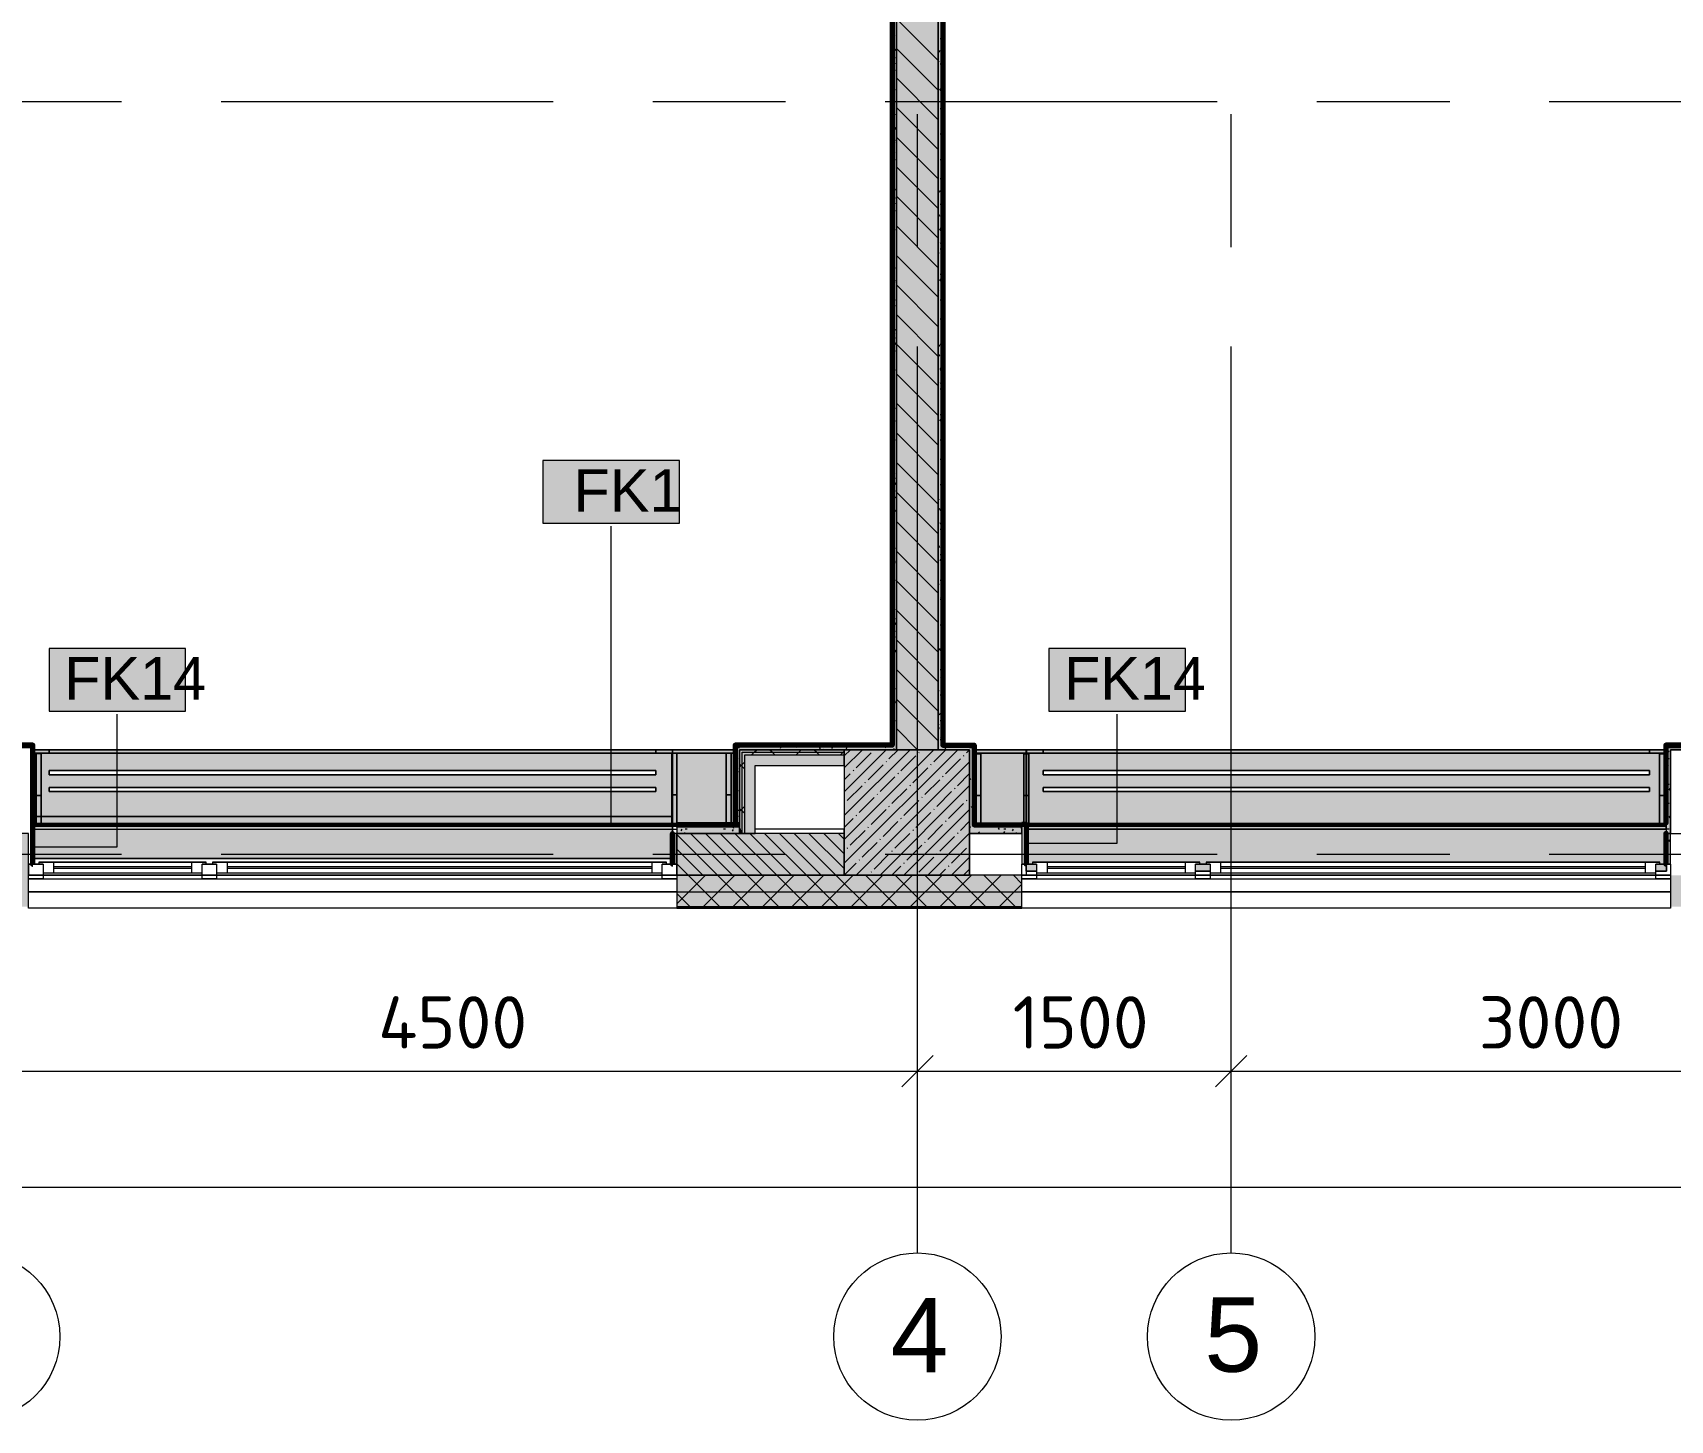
# Model space of a CAD drawing. Header units: millimetres. Extents: x -3817 to 677485, y -22715 to 103890.
# Drawn here: x 335574 to 343402, y -787 to 5847 of the extents above; entities that cross this region are included whole.
import ezdxf

# ---------------------------------------------------------------- set-up
doc = ezdxf.new("R2010")
doc.units = ezdxf.units.MM
doc.layers.add('PDF _Геометрия', color=7, linetype='Continuous', true_color=0x1d1d1d)
doc.layers.add('PDF _Сплошная заливка', color=7, linetype='Continuous', true_color=0xffffff)
doc.layers.add('PDF _Текст', color=7, linetype='Continuous')
doc.styles.add('PDF ArialMT', font='arial.ttf')
doc.styles.add('PDF GOST-Common', font='arial.ttf')
doc.styles.add('PDF ISOCPEUR', font='isocpeur.ttf')

msp = doc.modelspace()

# ---------------------------------------------------------------- hatches: boundary and pattern name
at = {"layer": 'PDF _Сплошная заливка', "transparency": 33554559}
for points in [[(339702.9, 2419), (339902.9, 2419), (339902.9, 9219), (339702.9, 9219), (339702.9, 3160.3)], [(339902.9, 2419), (339922.9, 2419), (339922.9, 9219), (339902.9, 9219), (339902.9, 3160.3)], [(338932.9, 2059), (338952.9, 2059), (338952.9, 2439), (338932.9, 2439), (338932.9, 2218.8)], [(339682.9, 2419), (339682.9, 2439), (338952.9, 2439), (338952.9, 2419), (339552.3, 2419)], [(340052.9, 2059), (340072.9, 2059), (340072.9, 2439), (340052.9, 2439), (340052.9, 2218.8)], [(338965.4, 2406.5), (339452.9, 2406.5), (339452.9, 2419), (338952.9, 2419), (338952.9, 2406.5)], [(338977.9, 2394), (339452.9, 2394), (339452.9, 2406.5), (338965.4, 2406.5), (338965.4, 2394)], [(338965.4, 2019), (338977.9, 2019), (338977.9, 2394), (338965.4, 2394), (338965.4, 2218.8)], [(339452.9, 1819), (340052.9, 1819), (340052.9, 2419), (339452.9, 2419), (339452.9, 2218.8)], [(343382.9, 2019), (343402.9, 2019), (343402.9, 2419), (343382.9, 2419), (343382.9, 2218.8)], [(338952.9, 2019), (338952.9, 2059), (338652.9, 2059), (338652.9, 2019), (338881.3, 2019)], [(340223.3, 2019), (340302.9, 2019), (340302.9, 2059), (340052.9, 2059), (340052.9, 2019)]]:
    msp.add_hatch(color=256, dxfattribs=at).paths.add_polyline_path(points)
at = {"layer": 'PDF _Сплошная заливка', "true_color": 0xeae6de, "transparency": 33554559}
h = msp.add_hatch(color=254, dxfattribs=at)
h.paths.add_polyline_path([(335573.9, 2099), (338632.9, 2099), (338632.9, 2418.9), (335573.9, 2417.4), (335573.9, 2100.5)], flags=0)
h.paths.add_polyline_path([(335652.9, 2218.9), (335652.9, 2238.9), (338552.9, 2238.9), (338552.9, 2218.9), (336868.3, 2218.9)], flags=0)
h.paths.add_polyline_path([(335652.9, 2298.9), (335652.9, 2318.9), (338552.9, 2318.9), (338552.9, 2298.9), (336868.3, 2298.9)], flags=0)
for points in [[(338632.7, 2059), (338931.9, 2060), (338931.9, 2418.9), (338632.7, 2418.9), (338632.7, 2060)], [(340302.9, 2059), (340323.9, 2061), (340323.9, 2418.9), (340073.9, 2418.9), (340074.4, 2060), (340302.9, 2060)], [(335573.9, 1899), (338631.9, 1899), (338631.9, 2099), (335573.9, 2099), (335573.9, 2059)], [(340372.9, 1839), (340372.9, 1871), (340352.9, 1871), (340352.9, 1881), (341152.9, 1881), (341152.9, 1871), (341132.9, 1871), (341132.9, 1839), (341202.9, 1839), (341202.9, 1871), (341182.9, 1871), (341182.9, 1881), (343352.9, 1881), (343352.9, 1871), (343332.9, 1871), (343332.9, 1839), (343383.7, 1839), (343381.9, 2039), (340323.9, 2039), (340323.9, 1839), (340352.9, 1839)]]:
    msp.add_hatch(color=254, dxfattribs=at).paths.add_polyline_path(points)
at = {"layer": 'PDF _Сплошная заливка', "true_color": 0xe7e7e7, "transparency": 33554559}
for points in [[(339027.9, 2344), (339452.9, 2344), (339452.9, 2394), (338977.9, 2394), (338977.9, 2344)], [(338977.9, 2019), (339027.9, 2019), (339027.9, 2344), (338977.9, 2344), (338977.9, 2218.8)]]:
    msp.add_hatch(color=254, dxfattribs=at).paths.add_polyline_path(points)
at = {"layer": 'PDF _Сплошная заливка', "true_color": 0xeae6de, "transparency": 33554559}
h = msp.add_hatch(color=254, dxfattribs=at)
h.paths.add_polyline_path([(340323.9, 2039), (343382.9, 2040.9), (343381.9, 2418.9), (340323.7, 2418.9), (340323.9, 2039.3)], flags=0)
h.paths.add_polyline_path([(340403.7, 2218.9), (340403.7, 2238.9), (343303.7, 2238.9), (343303.7, 2218.9), (340894.3, 2218.9)], flags=0)
h.paths.add_polyline_path([(340403.7, 2298.9), (340403.7, 2318.9), (343303.7, 2318.9), (343303.7, 2298.9), (340894.3, 2298.9)], flags=0)
at = {"layer": 'PDF _Сплошная заливка', "transparency": 33554559}
h = msp.add_hatch(color=256, dxfattribs=at)
h.paths.add_polyline_path([(335526.3, 1819), (335552.9, 1819), (335552.9, 2019), (334772.9, 2019), (334772.9, 1819)], flags=0)
h.paths.add_polyline_path([(332672.9, 1819), (332672.9, 2019), (331922.9, 2019), (331922.9, 1819), (332171.3, 1819)], flags=0)
h.paths.add_polyline_path([(339452.9, 1819), (339452.9, 2019), (338652.9, 2019), (338652.9, 1819), (338881.3, 1819)], flags=0)
h = msp.add_hatch(color=256, dxfattribs=at)
h.paths.add_polyline_path([(366180.5, 1669), (366180.5, 1819), (365282.9, 1819), (365282.9, 1669), (365721.6, 1669)], flags=0)
h.paths.add_polyline_path([(356382.9, 1669), (358202.9, 1669), (358202.9, 1819), (356382.9, 1819)], flags=0)
h.paths.add_polyline_path([(352102.9, 1669), (353702.9, 1669), (353702.9, 1819), (352102.9, 1819)], flags=0)
h.paths.add_polyline_path([(360302.9, 1669), (361162.9, 1669), (361162.9, 1819), (360302.9, 1819)], flags=0)
h.paths.add_polyline_path([(362062.9, 1669), (363182.9, 1669), (363182.9, 1819), (362062.9, 1819)], flags=0)
h.paths.add_polyline_path([(350002.9, 1669), (350002.9, 1819), (348902.9, 1819), (348902.9, 1669), (348946.4, 1669)], flags=0)
h.paths.add_polyline_path([(346102.9, 1669), (346102.9, 1819), (345452.9, 1819), (345452.9, 1669), (345591.4, 1669)], flags=0)
h.paths.add_polyline_path([(343402.9, 1669), (344552.9, 1669), (344552.9, 1819), (343402.9, 1819)], flags=0)
h.paths.add_polyline_path([(339552.3, 1669), (340302.9, 1669), (340302.9, 1819), (338652.9, 1819), (338652.9, 1669), (338881.3, 1669)], flags=0)
h.paths.add_polyline_path([(331022.9, 1669), (331022.9, 1819), (327032.9, 1819), (327032.9, 1669), (330829.2, 1669)], flags=0)
h.paths.add_polyline_path([(331922.9, 1669), (332672.9, 1669), (332672.9, 1819), (331922.9, 1819)], flags=0)
h.paths.add_polyline_path([(335526.3, 1669), (335552.9, 1669), (335552.9, 1819), (334772.9, 1819), (334772.9, 1669)], flags=0)

# ---------------------------------------------------------------- linework, layer by layer
at = {"layer": 'PDF _Геометрия', "color": 231, "lineweight": 70, "true_color": 0xff80c0}
for points in [[(340073.9, 9598), (340073.9, 9219), (340073.9, 9199), (340072.9, 9199), (340072.9, 9198), (339923.9, 9198), (339923.9, 2440), (340073.9, 2440), (340073.9, 2439), (340073.9, 2060), (340302.9, 2060), (340302.9, 2059)], [(339342.3, 8968), (339681.9, 8968), (339681.9, 2440), (338932.9, 2440), (338931.9, 2440), (338931.9, 2060), (338652.9, 2060), (338652.9, 2059), (338952.9, 2059)], [(338952.9, 2060), (338932.9, 2060), (338932.9, 2439), (338952.9, 2439)], [(340052.9, 2439), (340072.9, 2439)]]:
    msp.add_lwpolyline(points, dxfattribs=at)
at = {"layer": 'PDF _Геометрия', "color": 9, "lineweight": 9, "true_color": 0xc0c0c0}
for points in [[(339452.9, 1819), (339452.9, 2019), (338952.9, 2019), (338952.9, 2059), (338952.9, 2419), (339682.9, 2419), (339702.9, 2419), (339902.9, 2419), (339902.9, 9219), (339902.9, 2419), (339922.9, 2419), (340052.9, 2419), (340052.9, 2059), (340052.9, 2019), (340302.9, 2019), (340302.9, 2059), (340302.9, 1871), (340322.9, 1871), (340322.9, 1819)], [(338952.9, 2439), (338932.9, 2439), (338932.9, 2059), (338652.9, 2059), (338652.9, 2019), (338652.9, 1819), (338652.9, 1871)], [(340072.9, 2439), (340052.9, 2439)], [(344572.9, 2439), (344552.9, 2439), (343382.9, 2439), (343382.9, 2419), (343382.9, 2019), (343402.9, 2019), (343402.9, 2419), (343402.9, 2019), (343477.9, 2019), (343477.9, 2344), (343952.9, 2344), (343952.9, 2419), (343477.9, 2419), (343415.4, 2419), (343402.9, 2419), (344552.9, 2419), (344552.9, 2059), (344572.9, 2059)], [(338952.9, 2059), (338952.9, 2019), (339027.9, 2019), (339027.9, 2344), (339452.9, 2344), (339452.9, 2419), (338952.9, 2419), (338952.9, 2406.5), (338952.9, 2344), (338952.9, 2060)], [(338632.9, 2059), (338652.9, 2059), (338652.9, 2019)], [(338632.9, 2039), (338652.9, 2039)], [(339452.9, 2019), (339452.9, 2039), (339027.9, 2039)], [(340322.9, 2019), (340322.9, 2059), (340302.9, 2059), (340302.9, 2019), (340052.9, 2019), (340052.9, 1819)], [(338652.9, 1819), (335552.9, 1819), (335552.9, 1871), (335552.9, 1819), (335552.9, 2019), (334772.9, 2019), (334772.9, 1819), (334772.9, 1859)], [(343402.9, 1819), (340223.3, 1819)]]:
    msp.add_lwpolyline(points, dxfattribs=at)
at = {"layer": 'PDF _Геометрия', "color": 231, "lineweight": 9, "true_color": 0xff80c0}
for points in [[(340072.9, 9199), (339922.9, 9199), (339922.9, 9198), (339922.9, 2439), (339923.9, 2439), (340052.9, 2439)], [(338952.9, 2439), (339669.9, 2439), (339682.9, 2439), (339682.9, 2440), (339682.9, 8969), (339681.9, 8969), (339342.9, 8969)], [(340072.9, 2439), (340072.9, 2100), (340072.9, 2059)], [(338952.9, 2059), (338952.9, 2060)], [(340073.9, 2059), (340097.9, 2059), (340302.9, 2059)]]:
    msp.add_lwpolyline(points, dxfattribs=at)
at = {"layer": 'PDF _Геометрия', "color": 7, "lineweight": 9}
for points in [[(339922.9, 2439), (339922.9, 9198)], [(339682.9, 8989), (339352.9, 8989), (339682.9, 8989), (339702.9, 8989), (339702.9, 2419), (339702.9, 8989), (339702.9, 9069)], [(339682.9, 8969), (339682.9, 2440)], [(338338.9, 2059.5), (338338.9, 3488)], [(335575.7, 1954.8), (335977.9, 1954.8), (335977.9, 2589.5)], [(340328, 1972.9), (340757.6, 1972.9), (340757.6, 2589.5)], [(339682.9, 2439), (339669.9, 2439), (338952.9, 2439)], [(340052.9, 2439), (339923.9, 2439)], [(340302.9, 2059), (340097.9, 2059), (340073.9, 2059), (340072.9, 2059), (340072.9, 2100), (340072.9, 2439)], [(338965.4, 2019), (338965.4, 2344), (338965.4, 2394), (338965.4, 2406.5), (339452.9, 2406.5)], [(338977.9, 2019), (338977.9, 2344), (338977.9, 2394), (339452.9, 2394)], [(338652.9, 1819), (339452.9, 1819)], [(338652.9, 1740), (340302.9, 1740)], [(338652.9, 1669), (340302.9, 1669)], [(338652.9, 1666), (340302.9, 1666)], [(327282.9, 882.2), (331002.9, 882.2), (335302.9, 882.2), (339802.9, 882.2), (341302.9, 882.2), (344302.9, 882.2), (345802.9, 882.2), (349502.9, 882.2), (353202.9, 882.2), (356902.9, 882.2), (360602.9, 882.2), (365602.9, 882.2), (365602.9, 1002.2)], [(339802.9, 688.3), (339802.9, 882.2), (339802.9, 1002.2)], [(341302.9, 688.3), (341302.9, 882.2), (341302.9, 1002.2)], [(327282.9, 326.9), (365722.9, 326.9)]]:
    msp.add_lwpolyline(points, dxfattribs=at)
at = {"layer": 'PDF _Геометрия', "lineweight": 9}
for points in [[(339902.9, 5713.9), (339702.9, 5913.9)], [(339902.9, 5572.5), (339702.9, 5772.5)], [(339902.9, 5431), (339702.9, 5631)], [(339902.9, 5289.6), (339702.9, 5489.6)], [(339902.9, 5148.2), (339702.9, 5348.2)], [(339902.9, 5006.8), (339702.9, 5206.8)], [(339902.9, 4865.4), (339702.9, 5065.4)], [(339902.9, 4723.9), (339702.9, 4923.9)], [(339902.9, 4582.5), (339702.9, 4782.5)], [(339902.9, 4441.1), (339702.9, 4641.1)], [(339902.9, 4299.7), (339702.9, 4499.7)], [(339902.9, 4158.2), (339702.9, 4358.2)], [(339902.9, 4016.8), (339702.9, 4216.8)], [(339902.9, 3875.4), (339702.9, 4075.4)], [(339902.9, 3734), (339702.9, 3934)], [(339902.9, 3592.6), (339702.9, 3792.6)], [(339902.9, 3451.1), (339702.9, 3651.1)], [(339902.9, 3309.7), (339702.9, 3509.7)], [(339902.9, 3168.3), (339702.9, 3368.3)], [(339902.9, 3026.9), (339702.9, 3226.9)], [(339902.9, 2885.5), (339702.9, 3085.5)], [(339902.9, 2744), (339702.9, 2944)], [(339902.9, 2602.6), (339702.9, 2802.6)], [(339902.9, 2461.2), (339702.9, 2661.2)], [(339803.7, 2419), (339702.9, 2519.8)], [(338952.9, 2336), (338965.4, 2348.5), (338977.9, 2361)], [(338977.9, 2325.5), (338965.4, 2338), (338952.9, 2350.5)], [(339010.9, 2394), (339023.4, 2406.5), (339035.9, 2419)], [(339121.5, 2394), (339109, 2406.5), (339096.6, 2419)], [(339223, 2394), (339235.5, 2406.5), (339248, 2419)], [(339333.7, 2394), (339321.2, 2406.5), (339308.7, 2419)], [(339435.2, 2394), (339447.7, 2406.5), (339452.9, 2411.7)], [(339452.9, 2331.9), (339540, 2419)], [(339452.9, 2217.9), (339654, 2419)], [(339452.9, 2103.8), (339768.1, 2419)], [(339452.9, 1989.8), (339882.1, 2419)], [(339452.9, 1875.7), (339996.2, 2419)], [(339453.4, 2389.5), (339482.9, 2419)], [(339510.2, 1819), (340052.9, 2361.7)], [(339510.4, 2332.4), (339581.7, 2403.7)], [(339596, 2418), (339597, 2419)], [(339653, 2360.9), (339655.4, 2363.3)], [(339667.2, 2375.2), (339711, 2419)], [(339724.3, 2318.2), (339795.5, 2389.5)], [(339809.8, 2403.7), (339812.2, 2406.1)], [(339824.1, 2418), (339825.1, 2419)], [(339866.8, 2346.7), (339869.2, 2349.1)], [(339881.1, 2360.9), (339939.1, 2419)], [(339938.1, 2303.9), (340009.4, 2375.2)], [(340023.6, 2389.5), (340026, 2391.8)], [(340037.9, 2403.7), (340052.9, 2418.7)], [(339452.9, 2274.9), (339481.9, 2303.9)], [(339496.2, 2318.2), (339498.5, 2320.5)], [(339567.4, 2275.4), (339638.7, 2346.7)], [(339624.5, 2218.4), (339695.7, 2289.7)], [(339710, 2303.9), (339712.4, 2306.3)], [(339781.3, 2261.2), (339852.6, 2332.4)], [(339838.3, 2204.1), (339909.6, 2275.4)], [(339923.8, 2289.7), (339926.2, 2292)], [(339995.1, 2246.9), (340052.9, 2304.7)], [(339467.6, 2175.6), (339538.9, 2246.9)], [(339553.2, 2261.2), (339555.6, 2263.5)], [(339610.2, 2204.1), (339612.6, 2206.5)], [(339624.3, 1819), (340052.9, 2247.6)], [(339681.5, 2161.4), (339752.8, 2232.6)], [(339767, 2246.9), (339769.4, 2249.3)], [(339824.1, 2189.9), (339826.4, 2192.2)], [(339895.3, 2147.1), (339966.6, 2218.4)], [(339980.9, 2232.6), (339983.2, 2235)], [(338952.9, 2123.9), (338965.4, 2136.4), (338977.9, 2148.9)], [(338977.9, 2113.4), (338965.4, 2125.9), (338952.9, 2138.4)], [(339453.4, 2161.4), (339455.8, 2163.7)], [(339524.7, 2118.6), (339596, 2189.9)], [(339581.7, 2061.6), (339653, 2132.8)], [(339667.2, 2147.1), (339669.6, 2149.5)], [(339738.3, 1819), (340052.9, 2133.6)], [(339738.5, 2104.3), (339809.8, 2175.6)], [(339795.5, 2047.3), (339866.8, 2118.6)], [(339881.1, 2132.8), (339883.4, 2135.2)], [(339952.4, 2090.1), (340023.6, 2161.4)], [(340037.9, 2175.6), (340040.3, 2178)], [(340052.2, 2189.9), (340052.9, 2190.6)], [(339452.9, 2046.8), (339496.2, 2090.1)], [(339510.4, 2104.3), (339512.8, 2106.7)], [(339567.4, 2047.3), (339569.8, 2049.7)], [(339638.7, 2004.5), (339710, 2075.8)], [(339724.3, 2090.1), (339726.6, 2092.4)], [(339852.6, 1990.3), (339923.8, 2061.6)], [(339938.1, 2075.8), (339940.5, 2078.2)], [(340009.4, 2033.1), (340052.9, 2076.6)], [(338998, 1669), (338848, 1819), (338652.9, 2014.1)], [(338918.7, 1819), (338718.7, 2019)], [(339139.4, 1669), (338989.4, 1819), (338789.4, 2019)], [(339060.2, 1819), (338860.2, 2019)], [(339280.9, 1669), (339130.9, 1819), (338930.9, 2019)], [(339201.6, 1819), (339001.6, 2019)], [(339422.3, 1669), (339272.3, 1819), (339072.3, 2019)], [(339343, 1819), (339143, 2019)], [(339563.7, 1669), (339413.7, 1819), (339213.7, 2019)], [(339452.9, 1850.5), (339284.4, 2019)], [(339452.9, 1921.2), (339355.1, 2019)], [(339452.9, 1992), (339425.8, 2019)], [(339481.9, 1961.8), (339553.2, 2033.1)], [(339538.9, 1904.7), (339610.2, 1976)], [(339624.5, 1990.3), (339626.8, 1992.7)], [(339695.7, 1947.5), (339767, 2018.8)], [(339752.8, 1890.5), (339824.1, 1961.8)], [(339781.3, 2033.1), (339783.7, 2035.4)], [(339838.3, 1976), (339840.7, 1978.4)], [(339852.4, 1819), (340052.9, 2019.5)], [(339909.6, 1933.3), (339980.9, 2004.5)], [(339995.1, 2018.8), (339997.5, 2021.2)], [(340052.2, 1961.8), (340052.9, 1962.5)], [(338777.3, 1819), (338652.9, 1943.4)], [(339452.9, 1932.8), (339453.4, 1933.3)], [(339467.6, 1947.5), (339470, 1949.9)], [(339524.7, 1890.5), (339527, 1892.9)], [(339596, 1847.7), (339667.2, 1919)], [(339681.5, 1933.3), (339683.9, 1935.6)], [(339809.8, 1833.5), (339881.1, 1904.7)], [(339895.3, 1919), (339897.7, 1921.4)], [(339966.4, 1819), (340052.9, 1905.5)], [(339966.6, 1876.2), (340037.9, 1947.5)], [(338856.6, 1669), (338706.6, 1819), (338652.9, 1872.7)], [(338652.9, 1682.5), (338789.4, 1819)], [(338780.9, 1669), (338930.9, 1819)], [(338922.3, 1669), (339072.3, 1819)], [(339063.7, 1669), (339213.7, 1819)], [(339205.1, 1669), (339355.1, 1819)], [(339346.6, 1669), (339496.6, 1819)], [(339453.2, 1819), (339510.4, 1876.2)], [(339488, 1669), (339638, 1819)], [(339705.1, 1669), (339555.1, 1819)], [(339567.2, 1819), (339567.4, 1819.2)], [(339581.7, 1833.5), (339584.1, 1835.8)], [(339629.4, 1669), (339779.4, 1819)], [(339681.3, 1819), (339724.3, 1862)], [(339846.6, 1669), (339696.5, 1819)], [(339738.5, 1876.2), (339740.9, 1878.6)], [(339770.8, 1669), (339920.8, 1819)], [(339795.5, 1819.2), (339797.9, 1821.6)], [(339988, 1669), (339838, 1819)], [(339909.4, 1819), (339938.1, 1847.7)], [(339912.2, 1669), (340062.2, 1819)], [(339952.4, 1862), (339954.7, 1864.4)], [(340129.4, 1669), (339979.4, 1819)], [(340023.6, 1819.2), (340052.9, 1848.5)], [(340053.7, 1669), (340203.7, 1819)], [(340270.8, 1669), (340120.8, 1819)], [(340302.9, 1778.3), (340262.2, 1819)], [(338715.2, 1669), (338652.9, 1731.3)], [(340195.1, 1669), (340302.9, 1776.8)]]:
    msp.add_lwpolyline(points, dxfattribs=at)
at = {"layer": 'PDF _Геометрия', "color": 253, "lineweight": 9, "true_color": 0x9b9b9b}
for points in [[(339695.2, 5830.4), (339690.2, 5839.1)], [(339911.6, 5820.4), (339921.7, 5820.4)], [(339688.1, 5720.7), (339683.1, 5729.4)], [(339699.3, 5762.3), (339694.3, 5771)], [(339698.3, 5729), (339702.9, 5729)], [(339910.9, 5761.5), (339905.9, 5752.8)], [(339922.1, 5719.9), (339917.1, 5711.1)], [(339702.7, 5705.7), (339697.7, 5697)], [(339698.3, 5668), (339702.9, 5668)], [(339907.5, 5706.6), (339902.9, 5714.5)], [(339911.6, 5698.5), (339921.7, 5698.5)], [(339698.3, 5576.6), (339702.9, 5576.6)], [(339915.7, 5570.5), (339910.6, 5579.2)], [(339911.6, 5576.6), (339921.7, 5576.6)], [(339685.2, 5543), (339682.9, 5546.9)], [(339690.5, 5501.6), (339685.5, 5492.9)], [(339911.6, 5485.2), (339921.7, 5485.2)], [(339922.9, 5538.4), (339920, 5533.4)], [(339702.9, 5451.3), (339699.5, 5457.3)], [(339693.5, 5323.9), (339688.5, 5315.2)], [(339697.6, 5391.9), (339692.5, 5383.2)], [(339698.3, 5393.7), (339702.9, 5393.7)], [(339698.3, 5332.8), (339702.9, 5332.8)], [(339911.6, 5363.2), (339921.7, 5363.2)], [(339702.9, 5279.2), (339699.6, 5273.6)], [(339922.9, 5294.5), (339918.9, 5287.7)], [(339690.3, 5229.2), (339685.3, 5237.9)], [(339698.3, 5241.3), (339702.9, 5241.3)], [(339911.6, 5241.3), (339921.7, 5241.3)], [(339922.9, 5192.2), (339919.9, 5197.4)], [(339698.5, 5093.2), (339693.5, 5101.9)], [(339911.7, 5092.3), (339906.7, 5083.6)], [(339911.6, 5149.9), (339921.7, 5149.9)], [(339692.4, 5078.2), (339687.4, 5069.5)], [(339698.3, 5058.4), (339702.9, 5058.4)], [(339702.9, 5035.4), (339698.5, 5027.8)], [(339911.6, 5028), (339921.7, 5028)], [(339921.9, 5011), (339916.9, 5019.7)], [(339698.3, 4997.5), (339702.9, 4997.5)], [(339910.8, 4969.3), (339905.7, 4978.1)], [(339918.8, 4982.7), (339913.8, 4973.9)], [(339684.4, 4873.8), (339682.9, 4876.4)], [(339698.3, 4906), (339702.9, 4906)], [(339914.7, 4914.6), (339909.7, 4905.9)], [(339914.9, 4901.3), (339909.8, 4910)], [(339911.6, 4906), (339921.7, 4906)], [(339922.9, 4867.8), (339920.8, 4864.3)], [(339907.8, 4791.6), (339902.9, 4800.1)], [(339911.6, 4814.6), (339921.7, 4814.6)], [(339918.9, 4833.3), (339913.9, 4842)], [(339687.2, 4764.4), (339682.9, 4756.9)], [(339698.3, 4723.2), (339702.9, 4723.2)], [(339702.9, 4719.8), (339702.7, 4720.1)], [(339683.1, 4696.4), (339682.9, 4696)], [(339694.3, 4654.7), (339689.3, 4646)], [(339698.3, 4662.2), (339702.9, 4662.2)], [(339913.6, 4668.9), (339908.6, 4660.2)], [(339911.6, 4692.7), (339921.7, 4692.7)], [(339922.9, 4624), (339919.8, 4618.5)], [(339698.3, 4570.8), (339702.9, 4570.8)], [(339702.9, 4536.9), (339699.7, 4542.4)], [(339904.8, 4613.9), (339902.9, 4617.2)], [(339911.6, 4570.8), (339921.7, 4570.8)], [(339693.6, 4492), (339688.6, 4500.7)], [(339911.6, 4479.3), (339921.7, 4479.3)], [(339922.9, 4521.6), (339919.1, 4528.2)], [(339693.2, 4409), (339688.2, 4400.3)], [(339697.7, 4424), (339692.7, 4432.7)], [(339698.3, 4387.9), (339702.9, 4387.9)], [(339690.6, 4314.3), (339685.6, 4323)], [(339701.8, 4356), (339696.8, 4364.7)], [(339698.3, 4326.9), (339702.9, 4326.9)], [(339702.9, 4364.8), (339699.3, 4358.7)], [(339908.4, 4355.1), (339903.4, 4346.4)], [(339910, 4300.2), (339904.9, 4308.9)], [(339911.6, 4357.4), (339921.7, 4357.4)], [(339698.3, 4235.5), (339702.9, 4235.5)], [(339904.4, 4287.1), (339902.9, 4284.5)], [(339915.5, 4245.4), (339910.5, 4236.7)], [(339911.6, 4235.5), (339921.7, 4235.5)], [(339683.6, 4204.7), (339682.9, 4205.8)], [(339702.9, 4182), (339702.3, 4181)], [(339918.1, 4164.1), (339913.1, 4172.8)], [(339687.6, 4136.6), (339682.9, 4144.8)], [(339911.6, 4144), (339921.7, 4144)], [(339683.9, 4027.2), (339682.9, 4025.4)], [(339698.3, 4052.6), (339702.9, 4052.6)], [(339702.9, 4049.2), (339701.9, 4050.9)], [(339903.3, 4041.3), (339902.9, 4040.7)], [(339914.4, 3999.7), (339909.4, 3991)], [(339911.6, 4022.1), (339921.7, 4022.1)], [(339698.3, 3991.6), (339702.9, 3991.6)], [(339702.9, 3938.1), (339701.2, 3935.2)], [(339904, 3944.8), (339902.9, 3946.7)], [(339922.9, 3953.4), (339920.6, 3949.4)], [(339698.3, 3900.2), (339702.9, 3900.2)], [(339911.6, 3900.2), (339921.7, 3900.2)], [(339692.8, 3822.9), (339687.8, 3831.6)], [(339911.6, 3808.8), (339921.7, 3808.8)], [(339922.9, 3790.1), (339922.4, 3791)], [(339694, 3739.8), (339689, 3731.1)], [(339701, 3686.8), (339696, 3695.5)], [(339698.3, 3717.3), (339702.9, 3717.3)], [(339911.6, 3686.8), (339921.7, 3686.8)], [(339701.1, 3630.2), (339696, 3621.5)], [(339698.3, 3656.4), (339702.9, 3656.4)], [(339905.2, 3617.9), (339902.9, 3614)], [(339922.9, 3607.2), (339919.4, 3613.3)], [(339697, 3562.1), (339692, 3553.4)], [(339698.3, 3564.9), (339702.9, 3564.9)], [(339913.2, 3563), (339908.2, 3571.7)], [(339911.6, 3564.9), (339921.7, 3564.9)], [(339922.9, 3526.7), (339922.4, 3525.9)], [(339686.8, 3467.4), (339682.9, 3474.3)], [(339911.6, 3473.5), (339921.7, 3473.5)], [(339917.3, 3494.9), (339912.3, 3503.6)], [(339698.3, 3382), (339702.9, 3382)], [(339904.1, 3372.2), (339902.9, 3370.1)], [(339910.3, 3385.3), (339905.2, 3394)], [(339921.4, 3426.9), (339916.4, 3435.6)], [(339695.9, 3316.4), (339690.9, 3307.7)], [(339698.3, 3321.1), (339702.9, 3321.1)], [(339915.2, 3330.5), (339910.2, 3321.8)], [(339911.6, 3351.6), (339921.7, 3351.6)], [(339698.3, 3229.6), (339702.9, 3229.6)], [(339702.9, 3267.6), (339702, 3266)], [(339903.2, 3275.6), (339902.9, 3276.1)], [(339907.3, 3207.6), (339902.9, 3215.2)], [(339911.6, 3229.6), (339921.7, 3229.6)], [(339922.3, 3220.9), (339917.3, 3212.2)], [(339702.9, 3134.8), (339702.2, 3136)], [(339911.6, 3138.2), (339921.7, 3138.2)], [(339918.2, 3152.8), (339913.2, 3144.1)], [(339683.6, 3112.3), (339682.9, 3111)], [(339696.1, 3085.6), (339691.1, 3094.4)], [(339922.9, 3119.6), (339921.6, 3121.8)], [(339690.7, 3002.6), (339685.7, 2993.9)], [(339700.2, 3017.6), (339695.2, 3026.3)], [(339698.3, 3046.8), (339702.9, 3046.8)], [(339698.3, 2985.8), (339702.9, 2985.8)], [(339911.6, 3016.3), (339921.7, 3016.3)], [(339686.6, 2934.6), (339682.9, 2928.1)], [(339693.1, 2907.9), (339688.1, 2916.7)], [(339702.9, 2952), (339699.2, 2958.3)], [(339912.4, 2893.8), (339907.4, 2902.5)], [(339917.1, 2907.1), (339912.1, 2898.4)], [(339697.8, 2893), (339692.8, 2884.2)], [(339698.3, 2894.4), (339702.9, 2894.4)], [(339911.6, 2894.4), (339921.7, 2894.4)], [(339686, 2798.3), (339682.9, 2803.7)], [(339911.6, 2802.9), (339921.7, 2802.9)], [(339920.6, 2757.7), (339915.6, 2766.4)], [(339685.5, 2688.9), (339682.9, 2684.3)], [(339690.1, 2730.2), (339685.1, 2739)], [(339698.3, 2711.5), (339702.9, 2711.5)], [(339904.9, 2703), (339902.9, 2699.6)], [(339911.6, 2681), (339921.7, 2681)], [(339696.7, 2647.2), (339691.7, 2638.5)], [(339698.3, 2650.5), (339702.9, 2650.5)], [(339702.9, 2597), (339702.8, 2596.9)], [(339911.9, 2593.3), (339906.9, 2584.6)], [(339698.3, 2559.1), (339702.9, 2559.1)], [(339906.5, 2538.4), (339902.9, 2544.6)], [(339907.9, 2525.3), (339902.9, 2516.7)], [(339911.6, 2559.1), (339921.7, 2559.1)], [(338936.3, 2437.2), (338946.3, 2437.2)], [(339151.3, 2434.2), (339146.3, 2425.4)], [(339189.3, 2439), (339187.9, 2436.6)], [(339230.2, 2429.5), (339225.2, 2438.2)], [(339298.3, 2433.6), (339295.1, 2439)], [(339339.9, 2422.5), (339334.9, 2431.2)], [(339397.1, 2433.1), (339392, 2424.3)], [(339465.1, 2429), (339460.1, 2420.3)], [(339476, 2430.6), (339471.1, 2439)], [(339611.7, 2439), (339611.4, 2438.5)], [(339653.7, 2427.6), (339648.6, 2436.3)], [(339911.6, 2467.6), (339921.7, 2467.6)], [(339919, 2483.7), (339914, 2475)], [(339998.2, 2437.9), (339993.2, 2429.2)], [(340035.5, 2436.9), (340034.2, 2439)], [(338943.1, 2378.4), (338938.1, 2369.7)], [(339355.4, 2421.9), (339353.8, 2419)], [(339377.1, 2419), (339376.5, 2420)], [(339693.8, 2419), (339690.3, 2425.2)], [(339940.2, 2419), (339936, 2426.3)], [(340064, 2406.7), (340072.9, 2406.7)], [(343385.4, 2364.9), (343382.9, 2369.2)], [(343386.3, 2376.2), (343396.4, 2376.2)], [(343396.6, 2406.5), (343391.5, 2415.2)], [(338939.9, 2261.9), (338934.8, 2270.6)], [(338936.3, 2315.2), (338946.3, 2315.2)], [(338952.9, 2334.3), (338949.3, 2328)], [(340058.9, 2274.4), (340053.8, 2283.1)], [(340064, 2315.2), (340072.9, 2315.2)], [(343388.7, 2275.4), (343383.7, 2266.7)], [(343392.8, 2343.4), (343387.7, 2334.7)], [(338936.3, 2223.8), (338946.3, 2223.8)], [(340069.2, 2256.2), (340064.2, 2247.4)], [(343386.3, 2254.3), (343396.4, 2254.3)], [(343399.8, 2233.8), (343394.8, 2225.1)], [(338948, 2125.8), (338943, 2134.5)], [(338952.9, 2151.4), (338952.3, 2150.3)], [(340067, 2138.4), (340062, 2147.1)], [(340064, 2132.4), (340072.9, 2132.4)], [(343386.3, 2162.8), (343396.4, 2162.8)], [(338677, 2039.3), (338672, 2030.6)], [(338692.4, 2040.9), (338702.5, 2040.9)], [(338706.4, 2056.7), (338705, 2059)], [(338758.8, 2059), (338755.2, 2052.9)], [(338828.3, 2057.5), (338823.3, 2048.8)], [(338875.3, 2040.9), (338885.3, 2040.9)], [(338884.1, 2053.7), (338881, 2059)], [(338922.7, 2038.2), (338917.7, 2029.5)], [(338925.7, 2042.5), (338920.7, 2051.3)], [(338936.3, 2101.9), (338946.3, 2101.9)], [(340057, 2052.1), (340052.9, 2045)], [(340064, 2071.4), (340072.9, 2071.4)], [(340096.2, 2059), (340093.6, 2054.5)], [(340154.4, 2048), (340149.4, 2056.7)], [(340196, 2036.9), (340191, 2045.6)], [(340216.4, 2040.9), (340226.5, 2040.9)], [(340261.1, 2039.8), (340256, 2031.1)], [(340290.5, 2056.2), (340288.8, 2059)], [(340302.7, 2051), (340297.7, 2042.3)], [(343386.3, 2040.9), (343396.4, 2040.9)], [(343401.7, 2092.7), (343396.7, 2101.4)], [(338632.9, 1980), (338641.5, 1980)], [(338652.9, 1966.5), (338652.6, 1966.9)], [(338692.9, 2019), (338690.2, 2023.8)], [(338771.4, 2020), (338770.9, 2019)], [(340100.8, 2019), (340096.6, 2026.2)], [(340219.4, 2028.7), (340214.4, 2019.9)], [(340276.7, 2019), (340274.3, 2023.3)], [(343387.6, 2029.7), (343382.9, 2021.5)], [(343398.8, 1988), (343393.7, 1979.3)], [(338635.4, 1874.9), (338632.9, 1879.2)], [(338642.4, 1918.5), (338637.4, 1909.8)], [(343387.6, 1873.4), (343382.9, 1881.5)], [(343386.3, 1919), (343396.4, 1919)], [(338652.9, 1875.6), (338650.2, 1871)]]:
    msp.add_lwpolyline(points, dxfattribs=at)
at = {"layer": 'PDF _Геометрия', "color": 253, "lineweight": 9, "true_color": 0xaaaaaa}
for points in [[(335362.9, 5519), (335997.9, 5519)], [(336474.1, 5519), (338061.6, 5519)], [(338537.9, 5519), (339172.9, 5519)], [(339649.1, 5519), (341236.6, 5519)], [(341712.9, 5519), (342347.9, 5519)], [(342824.1, 5519), (344411.6, 5519)], [(339802.9, 4822.4), (339802.9, 5457.4)], [(341302.9, 4822.4), (341302.9, 5457.4)], [(339802.9, 12.7), (339802.9, 2512.7), (339802.9, 4346.2)], [(341302.9, 12.7), (341302.9, 2512.7), (341302.9, 4346.2)], [(335362.9, 1919), (335997.9, 1919)], [(336474.1, 1919), (338061.6, 1919)], [(338537.9, 1919), (339172.9, 1919)], [(339649.1, 1919), (341236.6, 1919)], [(341712.9, 1919), (342347.9, 1919)], [(342824.1, 1919), (344411.6, 1919)], [(335622.9, 1871), (335552.9, 1871)], [(335552.9, 1801), (338652.9, 1801)], [(335672.9, 1861), (336332.9, 1861)], [(336332.9, 1851), (335672.9, 1851)], [(336452.9, 1871), (336382.9, 1871)], [(336502.9, 1861), (338532.9, 1861)], [(338532.9, 1851), (336502.9, 1851)], [(338652.9, 1871), (338582.9, 1871)], [(340323.7, 1871), (340302.9, 1871)], [(340302.9, 1801), (343402.9, 1801)], [(340422.9, 1861), (341082.9, 1861)], [(341082.9, 1851), (340422.9, 1851)], [(341252.9, 1861), (343282.9, 1861)], [(343282.9, 1851), (341252.9, 1851)], [(343402.9, 1871), (343383.7, 1871)]]:
    msp.add_lwpolyline(points, dxfattribs=at)
at = {"layer": 'PDF _Геометрия', "color": 7, "lineweight": 9}
for points in [[(338665.4, 3801.9), (338012.3, 3801.9), (338012.3, 3501.9), (338665.4, 3501.9)], [(336304.5, 2903.4), (335651.4, 2903.4), (335651.4, 2603.4), (336304.5, 2603.4)], [(341084.1, 2903.4), (340431, 2903.4), (340431, 2603.4), (341084.1, 2603.4)], [(340052.9, 1819), (340052.9, 2419), (339452.9, 2419), (339452.9, 1819)], [(338952.9, 2019), (338652.9, 2019)]]:
    msp.add_lwpolyline(points, close=True, dxfattribs=at)
at = {"layer": 'PDF _Геометрия', "color": 231, "lineweight": 70, "true_color": 0xff80c0}
for points in [[(335572.9, 2440), (334752.9, 2440), (334752.9, 2439.5), (334752.9, 2439), (335572.9, 2439), (335572.9, 2069), (335573.9, 2069), (335573.9, 2440)], [(343382.9, 2440), (343381.9, 2440), (343381.9, 2069), (343382.9, 2069), (343382.9, 2439), (344572.9, 2439), (344572.9, 2440)]]:
    msp.add_lwpolyline(points, close=True, dxfattribs=at)
at = {"layer": 'PDF _Геометрия', "color": 8, "lineweight": 9, "true_color": 0x808080}
for points in [[(338632.7, 2418.9), (338632.7, 2059), (338652.9, 2059), (338632.9, 2059), (338632.9, 2019), (338632.9, 2099), (335573.8, 2099), (338632.9, 2099), (338632.9, 2418.9), (335573.9, 2418.9), (338632.9, 2418.9)], [(335573.9, 2418.9), (338632.9, 2418.9), (335573.9, 2418.9)], [(338552.9, 2418.9), (335652.9, 2418.9), (338552.9, 2418.9)], [(338931.9, 2418.9), (338632.7, 2418.9), (338931.9, 2418.9)], [(338632.9, 2418.9), (338931.9, 2418.9), (338632.9, 2418.9)], [(340323.9, 2059), (340323.9, 2418.9), (340073.9, 2418.9), (340323.9, 2418.9)], [(340073.9, 2418.9), (340323.9, 2418.9), (340073.9, 2418.9)], [(340323.7, 2418.9), (343381.9, 2418.9), (340323.7, 2418.9), (340323.7, 2061)], [(340323.7, 2418.9), (343381.9, 2418.9), (340323.7, 2418.9)], [(343303.7, 2418.9), (340403.7, 2418.9), (343303.7, 2418.9)]]:
    msp.add_lwpolyline(points, dxfattribs=at)
at = {"layer": 'PDF _Геометрия', "color": 253, "lineweight": 9, "true_color": 0xaba79f}
for points in [[(335573.9, 2402.9), (338632.7, 2402.9), (335573.9, 2402.9)], [(338552.9, 2402.9), (335652.9, 2402.9), (338552.9, 2402.9)], [(338632.7, 2099.4), (338632.7, 2418.4)], [(338632.9, 2418.9), (338632.9, 2099), (338632.9, 2059)], [(338653.4, 2202.8), (338653.4, 2402.8), (338653.4, 2202.8)], [(340073.9, 2402.9), (340323.7, 2402.9), (340073.9, 2402.9)], [(340323.7, 2061), (340323.7, 2418.9), (340323.7, 2402.9)], [(340323.9, 2402.9), (340323.9, 2418.6), (340323.9, 2059)], [(340323.9, 2402.9), (343381.9, 2402.9), (340323.9, 2402.9)], [(343303.7, 2402.9), (340403.7, 2402.9), (343303.7, 2402.9)], [(338632.7, 2059), (338632.7, 2099)], [(340081.7, 2060), (340105.7, 2060)], [(340322.9, 2060), (340311.7, 2060), (340311.7, 2069)], [(340323.9, 2060), (340332.1, 2060)], [(340323.9, 2039), (343382.9, 2039), (340323.9, 2039)], [(340333.1, 2060), (340335.7, 2060)], [(343351.7, 2060), (343374.4, 2060)]]:
    msp.add_lwpolyline(points, dxfattribs=at)
for points in [[(335590.2, 2060.3), (335590.2, 2400.3), (335590.2, 2200.3), (335590.2, 2400.3)], [(335614.2, 2400.3), (335590.2, 2400.3)], [(335614.2, 2400.3), (335590.2, 2400.3)], [(335614.2, 2060.3), (335614.2, 2400.3), (335614.2, 2200.3), (335614.2, 2400.3)], [(338629.4, 2105), (338629.4, 2402.8), (338629.4, 2202.8), (338629.4, 2402.8)], [(338632.7, 2402.8), (338629.4, 2402.8)], [(338632.7, 2402.8), (338629.4, 2402.8)], [(338931.9, 2402.9), (338632.9, 2402.9), (338632.9, 2418.9), (338632.9, 2402.9)], [(338653.4, 2062.8), (338653.4, 2402.8), (338632.9, 2402.8), (338653.4, 2402.8), (338653.4, 2062.8), (338632.9, 2062.8)], [(338653.4, 2402.8), (338632.9, 2402.8)], [(338889.4, 2062.8), (338889.4, 2402.8), (338889.4, 2202.8), (338889.4, 2402.8)], [(338913.4, 2402.8), (338889.4, 2402.8)], [(338913.4, 2402.8), (338889.4, 2402.8)], [(338913.4, 2062.8), (338913.4, 2402.8), (338913.4, 2202.8), (338913.4, 2402.8)], [(340081.7, 2060), (340081.7, 2400), (340081.7, 2200), (340081.7, 2400)], [(340105.7, 2400), (340081.7, 2400)], [(340105.7, 2400), (340081.7, 2400)], [(340105.7, 2060), (340105.7, 2400), (340105.7, 2200), (340105.7, 2400)], [(340311.7, 2071), (340311.7, 2400), (340311.7, 2200), (340311.7, 2400)], [(340323.7, 2400), (340311.7, 2400)], [(340323.7, 2400), (340311.7, 2400)], [(340335.7, 2400), (340323.9, 2400)], [(340335.7, 2400), (340323.9, 2400)], [(340335.7, 2060), (340335.7, 2400), (340335.7, 2200), (340335.7, 2400)], [(343351.7, 2060), (343351.7, 2400), (343351.7, 2200), (343351.7, 2400)], [(343375.3, 2400), (343351.7, 2400)], [(343375.3, 2400), (343351.7, 2400)], [(343375.7, 2060), (343375.7, 2400), (343375.7, 2200), (343375.7, 2400)], [(335573.8, 2099), (338632.7, 2099)], [(335614.2, 2060.3), (335590.2, 2060.3)], [(338629.4, 2099.1), (338629.4, 2104.2)], [(338629.4, 2062.8), (338629.4, 2099)], [(338632.7, 2062.8), (338629.4, 2062.8)], [(338913.4, 2062.8), (338889.4, 2062.8)]]:
    msp.add_lwpolyline(points, close=True, dxfattribs=at)
at = {"layer": 'PDF _Геометрия', "color": 254, "lineweight": 9, "true_color": 0xd5d3cf}
for points in [[(335652.9, 2418.9), (335652.9, 2402.9)], [(338552.9, 2402.9), (338552.9, 2418.9)], [(338632.9, 2418.9), (338632.9, 2402.9)], [(340403.7, 2418.9), (340403.7, 2402.9)], [(343303.7, 2402.9), (343303.7, 2418.9)], [(335614.2, 2200.3), (335590.2, 2200.3)], [(338632.7, 2202.8), (338629.4, 2202.8)], [(338653.4, 2202.8), (338632.9, 2202.8)], [(338913.4, 2202.8), (338889.4, 2202.8)], [(340105.7, 2200), (340081.7, 2200)], [(340323.7, 2200), (340311.7, 2200)], [(340335.7, 2200), (340323.9, 2200)], [(343375.7, 2200), (343351.7, 2200)]]:
    msp.add_lwpolyline(points, close=True, dxfattribs=at)
for points in [[(340323.7, 2402.9), (340323.7, 2418.9)], [(340105.7, 2060), (340081.7, 2060)], [(340332.1, 2060), (340323.9, 2060)], [(340335.7, 2060), (340333.1, 2060)], [(343374.4, 2060), (343351.7, 2060)]]:
    msp.add_lwpolyline(points, dxfattribs=at)
at = {"layer": 'PDF _Геометрия', "color": 9, "lineweight": 9, "true_color": 0xcbc7bf}
for points in [[(340323.9, 2402.9), (340323.9, 2418.6)], [(335573.9, 2059), (338632.9, 2059)], [(335573.9, 2039), (338632.9, 2039)], [(340302.9, 2059), (340302.9, 2069), (340322.9, 2069), (340322.9, 2059)], [(340323.9, 2059), (340331.7, 2059)], [(340332.6, 2059), (343374.9, 2059)], [(343382.9, 2041.1), (343382.9, 2059), (343375.7, 2059)]]:
    msp.add_lwpolyline(points, dxfattribs=at)
at = {"layer": 'PDF _Геометрия', "color": 8, "lineweight": 9, "true_color": 0x808080}
for points in [[(335652.9, 2318.9), (338552.9, 2318.9), (338552.9, 2298.9), (335652.9, 2298.9)], [(335652.9, 2318.9), (335652.9, 2298.9), (338552.9, 2298.9), (338552.9, 2318.9)], [(340403.7, 2318.9), (343303.7, 2318.9), (343303.7, 2298.9), (340403.7, 2298.9)], [(340403.7, 2318.9), (340403.7, 2298.9), (343303.7, 2298.9), (343303.7, 2318.9)], [(335652.9, 2238.9), (338552.9, 2238.9), (338552.9, 2218.9), (335652.9, 2218.9)], [(335652.9, 2238.9), (335652.9, 2218.9), (338552.9, 2218.9), (338552.9, 2238.9)], [(340403.7, 2238.9), (343303.7, 2238.9), (343303.7, 2218.9), (340403.7, 2218.9)], [(340403.7, 2238.9), (340403.7, 2218.9), (343303.7, 2218.9), (343303.7, 2238.9)], [(340302.9, 2059), (340322.9, 2059)], [(343382.9, 2039), (340323.9, 2039)], [(338631.9, 1899), (335573.9, 1899)], [(340372.9, 1839), (340323.7, 1839), (340323.7, 1871), (340323.7, 1839)], [(341202.9, 1839), (341132.9, 1839)], [(343383.7, 1871), (343383.7, 1839), (343332.9, 1839), (343383.7, 1839)]]:
    msp.add_lwpolyline(points, close=True, dxfattribs=at)
at = {"layer": 'PDF _Геометрия', "color": 7, "lineweight": 70, "true_color": 0xffd2ff}
for points in [[(335573.9, 1871), (335573.9, 2061), (335572.9, 2061), (335572.9, 1871)], [(340323.9, 1871), (340323.9, 2061), (340322.9, 2061), (340322.9, 1871)], [(338632.9, 1871), (338632.9, 2019), (338631.9, 2019), (338631.9, 1871)], [(343382.9, 1871), (343382.9, 2019), (343381.9, 2019), (343381.9, 1871)]]:
    msp.add_lwpolyline(points, close=True, dxfattribs=at)
at = {"layer": 'PDF _Геометрия', "color": 231, "lineweight": 53, "true_color": 0xeaa7bf}
for points in [[(338632.9, 2059), (335576.8, 2059), (335576.8, 2060), (338632.7, 2060)], [(338632.9, 2060), (338652.9, 2060)], [(340302.9, 2060), (340322.9, 2060)], [(340323.9, 2060), (340332.1, 2060)], [(340331.7, 2059), (340323.9, 2059)], [(343374.9, 2059), (340332.6, 2059)], [(340333.1, 2060), (343374.4, 2060)], [(343375.3, 2060), (343382.9, 2060)], [(343382.9, 2059), (343375.7, 2059)]]:
    msp.add_lwpolyline(points, dxfattribs=at)
at = {"layer": 'PDF _Геометрия', "color": 231, "lineweight": 53, "true_color": 0xff80c0}
for points in [[(338652.9, 2059), (338632.9, 2059)], [(340322.9, 2059), (340302.9, 2059)]]:
    msp.add_lwpolyline(points, dxfattribs=at)
at = {"layer": 'PDF _Геометрия', "color": 9, "lineweight": 9, "true_color": 0xc0c0c0}
for points in [[(340322.9, 2069), (340322.9, 2071), (340302.9, 2071), (340302.9, 2069)], [(338652.9, 1871), (338652.9, 2019), (338632.9, 2019), (338632.9, 1871)], [(343402.9, 1871), (343402.9, 2019), (343382.9, 2019), (343382.9, 1871)], [(335552.9, 1661), (335552.9, 1819), (338652.9, 1819), (338652.9, 1661)], [(340302.9, 1819), (338652.9, 1819), (338652.9, 1661), (340302.9, 1661)], [(340302.9, 1661), (340302.9, 1819), (343402.9, 1819), (343402.9, 1661)]]:
    msp.add_lwpolyline(points, close=True, dxfattribs=at)
at = {"layer": 'PDF _Геометрия', "color": 253, "lineweight": 13, "true_color": 0xaaaaaa}
for points in [[(336402.9, 1881), (335602.9, 1881), (335602.9, 1871), (335622.9, 1871), (335622.9, 1831), (336382.9, 1831), (336382.9, 1871), (336402.9, 1871)], [(338602.9, 1881), (336432.9, 1881), (336432.9, 1871), (336452.9, 1871), (336452.9, 1831), (338582.9, 1831), (338582.9, 1871), (338602.9, 1871)], [(341152.9, 1881), (340352.9, 1881), (340352.9, 1871), (340372.9, 1871), (340372.9, 1831), (341132.9, 1831), (341132.9, 1871), (341152.9, 1871)], [(343352.9, 1881), (341182.9, 1881), (341182.9, 1871), (341202.9, 1871), (341202.9, 1831), (343332.9, 1831), (343332.9, 1871), (343352.9, 1871)], [(335552.9, 1801), (335552.9, 1871), (335622.9, 1871), (335622.9, 1801)], [(336382.9, 1801), (336382.9, 1871), (336452.9, 1871), (336452.9, 1801)], [(338582.9, 1801), (338582.9, 1871), (338652.9, 1871), (338652.9, 1801)], [(340302.9, 1801), (340302.9, 1871), (340372.9, 1871), (340372.9, 1801)], [(341132.9, 1801), (341132.9, 1871), (341202.9, 1871), (341202.9, 1801)], [(343332.9, 1801), (343332.9, 1871), (343402.9, 1871), (343402.9, 1801)]]:
    msp.add_lwpolyline(points, close=True, dxfattribs=at)
for points in [[(335602.9, 1881), (336402.9, 1881)], [(335672.9, 1881), (335672.9, 1831)], [(336332.9, 1881), (336332.9, 1831)], [(336432.9, 1881), (338602.9, 1881)], [(336502.9, 1881), (336502.9, 1831)], [(338532.9, 1881), (338532.9, 1831)], [(340352.9, 1881), (341152.9, 1881)], [(340422.9, 1881), (340422.9, 1831)], [(341082.9, 1881), (341082.9, 1831)], [(341182.9, 1881), (343352.9, 1881)], [(341252.9, 1881), (341252.9, 1831)], [(343282.9, 1881), (343282.9, 1831)]]:
    msp.add_lwpolyline(points, dxfattribs=at)
at = {"layer": 'PDF _Геометрия', "color": 9, "lineweight": 9, "true_color": 0xc0bcb4}
for points in [[(340372.9, 1871), (340323.7, 1871)], [(341202.9, 1871), (341132.9, 1871)], [(343383.7, 1871), (343332.9, 1871)]]:
    msp.add_lwpolyline(points, dxfattribs=at)
at = {"layer": 'PDF _Геометрия', "color": 116, "lineweight": 13, "true_color": 0x008040}
for points in [[(338652.9, 1740), (335552.9, 1740)], [(343402.9, 1740), (340302.9, 1740)]]:
    msp.add_lwpolyline(points, close=True, dxfattribs=at)
at = {"layer": 'PDF _Геометрия', "color": 7, "lineweight": 20}
for points in [[(339877.9, 957.2), (339802.9, 882.2), (339727.9, 807.2)], [(341377.9, 957.2), (341302.9, 882.2), (341227.9, 807.2)]]:
    msp.add_lwpolyline(points, dxfattribs=at)
at = {"layer": 'PDF _Геометрия', "color": 253, "lineweight": 9, "true_color": 0xaaaaaa}
for centre in [(335302.9, -387.3), (339802.9, -387.3), (341302.9, -387.3)]:
    msp.add_circle(centre, 400, dxfattribs=at)
at = {"layer": 'PDF _Геометрия', "color": 253, "lineweight": 20, "true_color": 0xaaaaaa}
for centre in [(335302.9, -387.3), (339802.9, -387.3), (341302.9, -387.3)]:
    msp.add_circle(centre, 400, dxfattribs=at)
at = {"layer": 'PDF _Сплошная заливка', "lineweight": 35, "transparency": 33554559}
for points in [[(339702.9, 2419), (339702.9, 8989), (339682.9, 2419), (339682.9, 8989)], [(339922.9, 2419), (340052.9, 2419), (339922.9, 2439), (340052.9, 2439)], [(343382.9, 2419), (344552.9, 2419), (343382.9, 2439), (344552.9, 2439)], [(338965.4, 2019), (338965.4, 2406.5), (338952.9, 2060), (338952.9, 2406.5)], [(338965.4, 2019), (338952.9, 2059), (338952.9, 2019)], [(340322.9, 2069), (340322.9, 2071), (340302.9, 2069)], [(338632.9, 1871), (338652.9, 1871), (338632.9, 2019), (338652.9, 2019)], [(343382.9, 1871), (343402.9, 1871), (343382.9, 2019), (343402.9, 2019)]]:
    msp.add_solid(points, dxfattribs=at)
at = {"layer": 'PDF _Сплошная заливка', "lineweight": 9, "transparency": 33554559}
for points in [[(338665.4, 3801.9), (338012.3, 3801.9), (338665.4, 3501.9), (338012.3, 3501.9)], [(336304.5, 2903.4), (335651.4, 2903.4), (336304.5, 2603.4), (335651.4, 2603.4)], [(341084.1, 2903.4), (340431, 2903.4), (341084.1, 2603.4), (340431, 2603.4)]]:
    msp.add_solid(points, dxfattribs=at)
at = {"layer": 'PDF _Сплошная заливка', "color": 254, "lineweight": 35, "true_color": 0xffb9dc, "transparency": 33554559}
for points in [[(339922.9, 2439), (339923.9, 2440), (339922.9, 3160.3)], [(340072.9, 2439), (340073.9, 2440), (340052.9, 2439)], [(338931.9, 2060), (338932.9, 2060), (338931.9, 2218.8)], [(343381.9, 2069), (343382.9, 2069), (343381.9, 2218.8)], [(338952.9, 2059), (338952.9, 2060), (338932.9, 2060)], [(340072.9, 2059), (340073.9, 2060), (340072.9, 2100)]]:
    msp.add_solid(points, dxfattribs=at)
at = {"layer": 'PDF _Сплошная заливка', "color": 7, "lineweight": 35, "true_color": 0xffd2ff, "transparency": 33554559}
for points in [[(335572.9, 1871), (335573.9, 1871), (335572.9, 2061)], [(340322.9, 1871), (340323.9, 1871), (340322.9, 2061)], [(343381.9, 1871), (343382.9, 1871), (343381.9, 2019)]]:
    msp.add_solid(points, dxfattribs=at)
at = {"layer": 'PDF _Сплошная заливка', "color": 254, "lineweight": 35, "true_color": 0xeac4cd, "transparency": 33554559}
for points in [[(338632.7, 2059), (338632.7, 2060), (338210.3, 2059)], [(340322.9, 2059), (340322.9, 2060), (340302.9, 2059)]]:
    msp.add_solid(points, dxfattribs=at)

# ---------------------------------------------------------------- texts
at = {"layer": 'PDF _Текст', "attachment_point": 4}
for s, insert, char_height, style in [('FK1', (338159.4, 3658.5), 203.2, 'PDF GOST-Common'), ('FK14', (335724.2, 2760), 203.2, 'PDF GOST-Common'), ('FK14', (340503.9, 2760), 203.2, 'PDF GOST-Common'), ('4500', (337224.9, 1115), 250.11, 'PDF ISOCPEUR'), ('1500', (340258.4, 1115), 250.11, 'PDF ISOCPEUR'), ('3000', (342486.9, 1115), 250.11, 'PDF ISOCPEUR')]:
    msp.add_mtext(s, dxfattribs=dict(at, insert=insert, char_height=char_height, style=style))
at = {"layer": 'PDF _Текст', "color": 9, "true_color": 0xbebebe, "char_height": 355.6, "attachment_point": 4, "style": 'PDF ArialMT'}
for s, insert in [('4', (339674.9, -380)), ('5', (341174.9, -380))]:
    msp.add_mtext(s, dxfattribs=dict(at, insert=insert))

doc.saveas('drawing.dxf')
